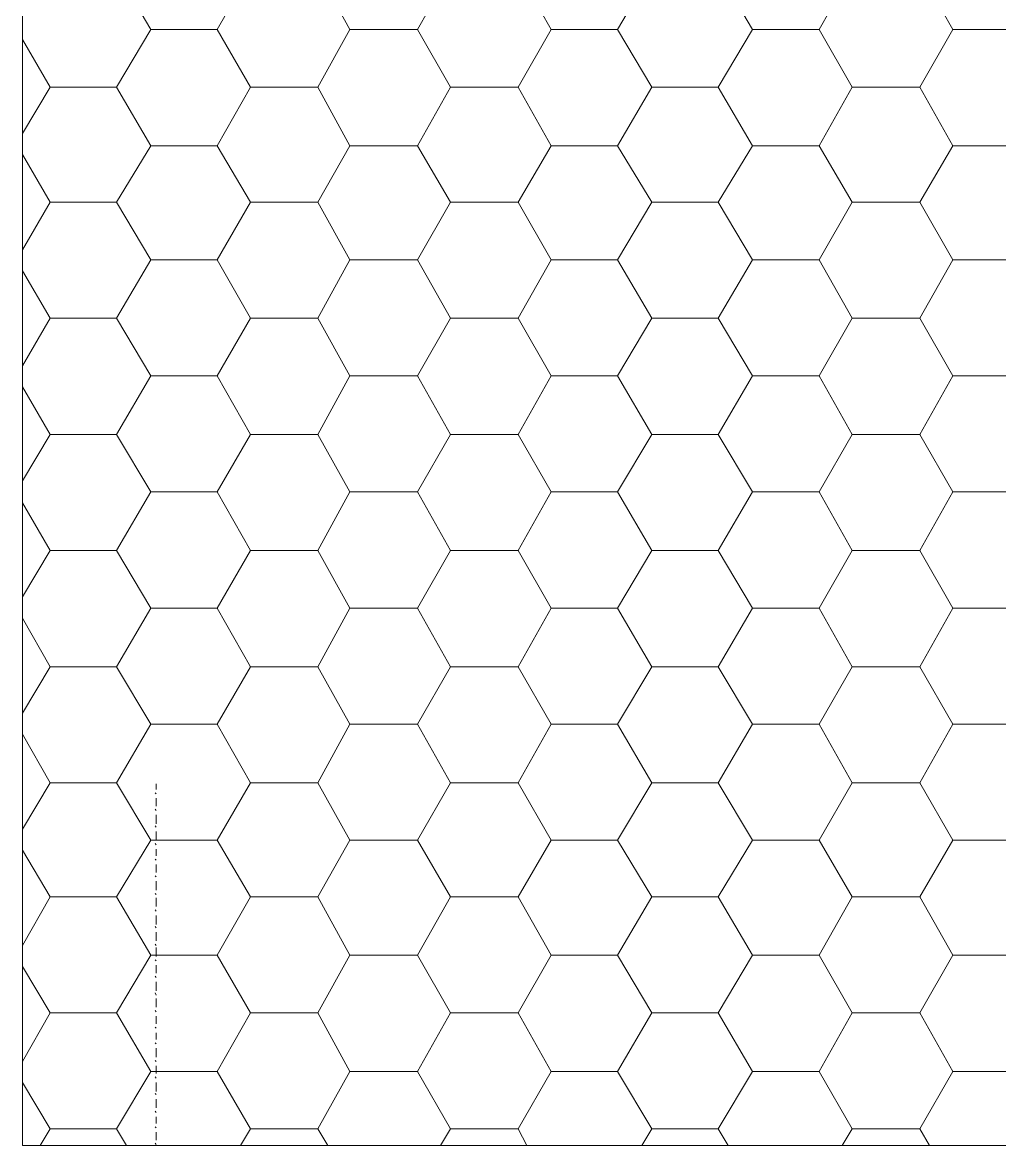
# Model space of a CAD drawing. Header units: millimetres. Extents: x 2928 to 3112, y 1220 to 1280.
# Drawn here: x 3052.473 to 3053.934, y 1268.156 to 1269.836 of the extents above; entities that cross this region are included whole.
import ezdxf

# ---------------------------------------------------------------- set-up
doc = ezdxf.new("R2010")
doc.units = ezdxf.units.MM

msp = doc.modelspace()

# ---------------------------------------------------------------- linework, layer by layer
at = {"color": 7, "linetype": 'Continuous', "lineweight": 5, "true_color": 0x000007}
for points in [[(3058.27562, 1268.15632), (3052.47342, 1268.15632), (3058.27562, 1268.15632), (3058.27562, 1274.95752), (3052.47342, 1274.95752), (3052.47342, 1268.15632)], [(3052.47342, 1268.15632), (3052.47342, 1274.95752), (3052.47342, 1274.95752)]]:
    msp.add_lwpolyline(points, dxfattribs=at)
at = {"color": 9, "linetype": 'Continuous', "lineweight": 13, "true_color": 0xbababa}
for points in [[(3052.66529, 1269.8252), (3052.61401, 1269.91286), (3052.61401, 1269.91286)], [(3052.76453, 1269.8252), (3052.81415, 1269.91286), (3052.81415, 1269.91286)], [(3052.96301, 1269.8252), (3052.91504, 1269.91286), (3052.91504, 1269.91286)], [(3053.0639, 1269.8252), (3053.11352, 1269.91286), (3053.11352, 1269.91286)], [(3053.26403, 1269.8252), (3053.21441, 1269.91286), (3053.21441, 1269.91286)], [(3053.36327, 1269.8252), (3053.41454, 1269.91286), (3053.41454, 1269.91286)], [(3053.56506, 1269.8252), (3053.51378, 1269.91286), (3053.51378, 1269.91286)], [(3053.6643, 1269.8252), (3053.71392, 1269.91286), (3053.71392, 1269.91286)], [(3053.86443, 1269.8252), (3053.81481, 1269.91286), (3053.81481, 1269.91286)], [(3052.61401, 1269.73919), (3052.66529, 1269.8252), (3052.66529, 1269.8252)], [(3052.66529, 1269.8252), (3052.76453, 1269.8252), (3052.76453, 1269.8252)], [(3052.81415, 1269.73919), (3052.76453, 1269.8252), (3052.76453, 1269.8252)], [(3052.91504, 1269.73919), (3052.96301, 1269.8252), (3052.96301, 1269.8252)], [(3052.96301, 1269.8252), (3053.0639, 1269.8252), (3053.0639, 1269.8252)], [(3053.11352, 1269.73919), (3053.0639, 1269.8252), (3053.0639, 1269.8252)], [(3053.21441, 1269.73919), (3053.26403, 1269.8252), (3053.26403, 1269.8252)], [(3053.26403, 1269.8252), (3053.36327, 1269.8252), (3053.36327, 1269.8252)], [(3053.41454, 1269.73919), (3053.36327, 1269.8252), (3053.36327, 1269.8252)], [(3053.51378, 1269.73919), (3053.56506, 1269.8252), (3053.56506, 1269.8252)], [(3053.56506, 1269.8252), (3053.6643, 1269.8252), (3053.6643, 1269.8252)], [(3053.71392, 1269.73919), (3053.6643, 1269.8252), (3053.6643, 1269.8252)], [(3053.81481, 1269.73919), (3053.86443, 1269.8252), (3053.86443, 1269.8252)], [(3053.86443, 1269.8252), (3053.96367, 1269.8252), (3053.96367, 1269.8252)], [(3052.51477, 1269.73919), (3052.47342, 1269.81031), (3052.47342, 1269.81031)], [(3052.47342, 1269.66972), (3052.51477, 1269.73919), (3052.51477, 1269.73919)], [(3052.51477, 1269.73919), (3052.61401, 1269.73919), (3052.61401, 1269.73919)], [(3052.66529, 1269.65153), (3052.61401, 1269.73919), (3052.61401, 1269.73919)], [(3052.76453, 1269.65153), (3052.81415, 1269.73919), (3052.81415, 1269.73919)], [(3052.81415, 1269.73919), (3052.91504, 1269.73919), (3052.91504, 1269.73919)], [(3052.96301, 1269.65153), (3052.91504, 1269.73919), (3052.91504, 1269.73919)], [(3053.0639, 1269.65153), (3053.11352, 1269.73919), (3053.11352, 1269.73919)], [(3053.11352, 1269.73919), (3053.21441, 1269.73919), (3053.21441, 1269.73919)], [(3053.26403, 1269.65153), (3053.21441, 1269.73919), (3053.21441, 1269.73919)], [(3053.36327, 1269.65153), (3053.41454, 1269.73919), (3053.41454, 1269.73919)], [(3053.41454, 1269.73919), (3053.51378, 1269.73919), (3053.51378, 1269.73919)], [(3053.56506, 1269.65153), (3053.51378, 1269.73919), (3053.51378, 1269.73919)], [(3053.6643, 1269.65153), (3053.71392, 1269.73919), (3053.71392, 1269.73919)], [(3053.71392, 1269.73919), (3053.81481, 1269.73919), (3053.81481, 1269.73919)], [(3053.86443, 1269.65153), (3053.81481, 1269.73919), (3053.81481, 1269.73919)], [(3052.61401, 1269.56718), (3052.66529, 1269.65153), (3052.66529, 1269.65153)], [(3052.66529, 1269.65153), (3052.76453, 1269.65153), (3052.76453, 1269.65153)], [(3052.81415, 1269.56718), (3052.76453, 1269.65153), (3052.76453, 1269.65153)], [(3052.91504, 1269.56718), (3052.96301, 1269.65153), (3052.96301, 1269.65153)], [(3052.96301, 1269.65153), (3053.0639, 1269.65153), (3053.0639, 1269.65153)], [(3053.11352, 1269.56718), (3053.0639, 1269.65153), (3053.0639, 1269.65153)], [(3053.21441, 1269.56718), (3053.26403, 1269.65153), (3053.26403, 1269.65153)], [(3053.26403, 1269.65153), (3053.36327, 1269.65153), (3053.36327, 1269.65153)], [(3053.41454, 1269.56718), (3053.36327, 1269.65153), (3053.36327, 1269.65153)], [(3053.51378, 1269.56718), (3053.56506, 1269.65153), (3053.56506, 1269.65153)], [(3053.56506, 1269.65153), (3053.6643, 1269.65153), (3053.6643, 1269.65153)], [(3053.71392, 1269.56718), (3053.6643, 1269.65153), (3053.6643, 1269.65153)], [(3053.81481, 1269.56718), (3053.86443, 1269.65153), (3053.86443, 1269.65153)], [(3053.86443, 1269.65153), (3053.96367, 1269.65153), (3053.96367, 1269.65153)], [(3052.51477, 1269.56718), (3052.47342, 1269.6383), (3052.47342, 1269.6383)], [(3052.47342, 1269.49605), (3052.51477, 1269.56718), (3052.51477, 1269.56718)], [(3052.51477, 1269.56718), (3052.61401, 1269.56718), (3052.61401, 1269.56718)], [(3052.66529, 1269.48117), (3052.61401, 1269.56718), (3052.61401, 1269.56718)], [(3052.76453, 1269.48117), (3052.81415, 1269.56718), (3052.81415, 1269.56718)], [(3052.81415, 1269.56718), (3052.91504, 1269.56718), (3052.91504, 1269.56718)], [(3052.96301, 1269.48117), (3052.91504, 1269.56718), (3052.91504, 1269.56718)], [(3053.0639, 1269.48117), (3053.11352, 1269.56718), (3053.11352, 1269.56718)], [(3053.11352, 1269.56718), (3053.21441, 1269.56718), (3053.21441, 1269.56718)], [(3053.26403, 1269.48117), (3053.21441, 1269.56718), (3053.21441, 1269.56718)], [(3053.36327, 1269.48117), (3053.41454, 1269.56718), (3053.41454, 1269.56718)], [(3053.41454, 1269.56718), (3053.51378, 1269.56718), (3053.51378, 1269.56718)], [(3053.56506, 1269.48117), (3053.51378, 1269.56718), (3053.51378, 1269.56718)], [(3053.6643, 1269.48117), (3053.71392, 1269.56718), (3053.71392, 1269.56718)], [(3053.71392, 1269.56718), (3053.81481, 1269.56718), (3053.81481, 1269.56718)], [(3053.86443, 1269.48117), (3053.81481, 1269.56718), (3053.81481, 1269.56718)], [(3052.61401, 1269.39351), (3052.66529, 1269.48117), (3052.66529, 1269.48117)], [(3052.66529, 1269.48117), (3052.76453, 1269.48117), (3052.76453, 1269.48117)], [(3052.81415, 1269.39351), (3052.76453, 1269.48117), (3052.76453, 1269.48117)], [(3052.91504, 1269.39351), (3052.96301, 1269.48117), (3052.96301, 1269.48117)], [(3052.96301, 1269.48117), (3053.0639, 1269.48117), (3053.0639, 1269.48117)], [(3053.11352, 1269.39351), (3053.0639, 1269.48117), (3053.0639, 1269.48117)], [(3053.21441, 1269.39351), (3053.26403, 1269.48117), (3053.26403, 1269.48117)], [(3053.26403, 1269.48117), (3053.36327, 1269.48117), (3053.36327, 1269.48117)], [(3053.41454, 1269.39351), (3053.36327, 1269.48117), (3053.36327, 1269.48117)], [(3053.51378, 1269.39351), (3053.56506, 1269.48117), (3053.56506, 1269.48117)], [(3053.56506, 1269.48117), (3053.6643, 1269.48117), (3053.6643, 1269.48117)], [(3053.71392, 1269.39351), (3053.6643, 1269.48117), (3053.6643, 1269.48117)], [(3053.81481, 1269.39351), (3053.86443, 1269.48117), (3053.86443, 1269.48117)], [(3053.86443, 1269.48117), (3053.96367, 1269.48117), (3053.96367, 1269.48117)], [(3052.51477, 1269.39351), (3052.47342, 1269.46463), (3052.47342, 1269.46463)], [(3052.47342, 1269.32238), (3052.51477, 1269.39351), (3052.51477, 1269.39351)], [(3052.51477, 1269.39351), (3052.61401, 1269.39351), (3052.61401, 1269.39351)], [(3052.66529, 1269.3075), (3052.61401, 1269.39351), (3052.61401, 1269.39351)], [(3052.76453, 1269.3075), (3052.81415, 1269.39351), (3052.81415, 1269.39351)], [(3052.81415, 1269.39351), (3052.91504, 1269.39351), (3052.91504, 1269.39351)], [(3052.96301, 1269.3075), (3052.91504, 1269.39351), (3052.91504, 1269.39351)], [(3053.0639, 1269.3075), (3053.11352, 1269.39351), (3053.11352, 1269.39351)], [(3053.11352, 1269.39351), (3053.21441, 1269.39351), (3053.21441, 1269.39351)], [(3053.26403, 1269.3075), (3053.21441, 1269.39351), (3053.21441, 1269.39351)], [(3053.36327, 1269.3075), (3053.41454, 1269.39351), (3053.41454, 1269.39351)], [(3053.41454, 1269.39351), (3053.51378, 1269.39351), (3053.51378, 1269.39351)], [(3053.56506, 1269.3075), (3053.51378, 1269.39351), (3053.51378, 1269.39351)], [(3053.6643, 1269.3075), (3053.71392, 1269.39351), (3053.71392, 1269.39351)], [(3053.71392, 1269.39351), (3053.81481, 1269.39351), (3053.81481, 1269.39351)], [(3053.86443, 1269.3075), (3053.81481, 1269.39351), (3053.81481, 1269.39351)], [(3052.61401, 1269.21984), (3052.66529, 1269.3075), (3052.66529, 1269.3075)], [(3052.66529, 1269.3075), (3052.76453, 1269.3075), (3052.76453, 1269.3075)], [(3052.81415, 1269.21984), (3052.76453, 1269.3075), (3052.76453, 1269.3075)], [(3052.91504, 1269.21984), (3052.96301, 1269.3075), (3052.96301, 1269.3075)], [(3052.96301, 1269.3075), (3053.0639, 1269.3075), (3053.0639, 1269.3075)], [(3053.11352, 1269.21984), (3053.0639, 1269.3075), (3053.0639, 1269.3075)], [(3053.21441, 1269.21984), (3053.26403, 1269.3075), (3053.26403, 1269.3075)], [(3053.26403, 1269.3075), (3053.36327, 1269.3075), (3053.36327, 1269.3075)], [(3053.41454, 1269.21984), (3053.36327, 1269.3075), (3053.36327, 1269.3075)], [(3053.51378, 1269.21984), (3053.56506, 1269.3075), (3053.56506, 1269.3075)], [(3053.56506, 1269.3075), (3053.6643, 1269.3075), (3053.6643, 1269.3075)], [(3053.71392, 1269.21984), (3053.6643, 1269.3075), (3053.6643, 1269.3075)], [(3053.81481, 1269.21984), (3053.86443, 1269.3075), (3053.86443, 1269.3075)], [(3053.86443, 1269.3075), (3053.96367, 1269.3075), (3053.96367, 1269.3075)], [(3052.51477, 1269.21984), (3052.47342, 1269.29096), (3052.47342, 1269.29096)], [(3052.47342, 1269.15037), (3052.51477, 1269.21984), (3052.51477, 1269.21984)], [(3052.51477, 1269.21984), (3052.61401, 1269.21984), (3052.61401, 1269.21984)], [(3052.66529, 1269.13383), (3052.61401, 1269.21984), (3052.61401, 1269.21984)], [(3052.76453, 1269.13383), (3052.81415, 1269.21984), (3052.81415, 1269.21984)], [(3052.81415, 1269.21984), (3052.91504, 1269.21984), (3052.91504, 1269.21984)], [(3052.96301, 1269.13383), (3052.91504, 1269.21984), (3052.91504, 1269.21984)], [(3053.0639, 1269.13383), (3053.11352, 1269.21984), (3053.11352, 1269.21984)], [(3053.11352, 1269.21984), (3053.21441, 1269.21984), (3053.21441, 1269.21984)], [(3053.26403, 1269.13383), (3053.21441, 1269.21984), (3053.21441, 1269.21984)], [(3053.36327, 1269.13383), (3053.41454, 1269.21984), (3053.41454, 1269.21984)], [(3053.41454, 1269.21984), (3053.51378, 1269.21984), (3053.51378, 1269.21984)], [(3053.56506, 1269.13383), (3053.51378, 1269.21984), (3053.51378, 1269.21984)], [(3053.6643, 1269.13383), (3053.71392, 1269.21984), (3053.71392, 1269.21984)], [(3053.71392, 1269.21984), (3053.81481, 1269.21984), (3053.81481, 1269.21984)], [(3053.86443, 1269.13383), (3053.81481, 1269.21984), (3053.81481, 1269.21984)], [(3052.61401, 1269.04617), (3052.66529, 1269.13383), (3052.66529, 1269.13383)], [(3052.66529, 1269.13383), (3052.76453, 1269.13383), (3052.76453, 1269.13383)], [(3052.81415, 1269.04617), (3052.76453, 1269.13383), (3052.76453, 1269.13383)], [(3052.91504, 1269.04617), (3052.96301, 1269.13383), (3052.96301, 1269.13383)], [(3052.96301, 1269.13383), (3053.0639, 1269.13383), (3053.0639, 1269.13383)], [(3053.11352, 1269.04617), (3053.0639, 1269.13383), (3053.0639, 1269.13383)], [(3053.21441, 1269.04617), (3053.26403, 1269.13383), (3053.26403, 1269.13383)], [(3053.26403, 1269.13383), (3053.36327, 1269.13383), (3053.36327, 1269.13383)], [(3053.41454, 1269.04617), (3053.36327, 1269.13383), (3053.36327, 1269.13383)], [(3053.51378, 1269.04617), (3053.56506, 1269.13383), (3053.56506, 1269.13383)], [(3053.56506, 1269.13383), (3053.6643, 1269.13383), (3053.6643, 1269.13383)], [(3053.71392, 1269.04617), (3053.6643, 1269.13383), (3053.6643, 1269.13383)], [(3053.81481, 1269.04617), (3053.86443, 1269.13383), (3053.86443, 1269.13383)], [(3053.86443, 1269.13383), (3053.96367, 1269.13383), (3053.96367, 1269.13383)], [(3052.51477, 1269.04617), (3052.47342, 1269.11729), (3052.47342, 1269.11729)], [(3052.47342, 1268.9767), (3052.51477, 1269.04617), (3052.51477, 1269.04617)], [(3052.51477, 1269.04617), (3052.61401, 1269.04617), (3052.61401, 1269.04617)], [(3052.66529, 1268.96016), (3052.61401, 1269.04617), (3052.61401, 1269.04617)], [(3052.76453, 1268.96016), (3052.81415, 1269.04617), (3052.81415, 1269.04617)], [(3052.81415, 1269.04617), (3052.91504, 1269.04617), (3052.91504, 1269.04617)], [(3052.96301, 1268.96016), (3052.91504, 1269.04617), (3052.91504, 1269.04617)], [(3053.0639, 1268.96016), (3053.11352, 1269.04617), (3053.11352, 1269.04617)], [(3053.11352, 1269.04617), (3053.21441, 1269.04617), (3053.21441, 1269.04617)], [(3053.26403, 1268.96016), (3053.21441, 1269.04617), (3053.21441, 1269.04617)], [(3053.36327, 1268.96016), (3053.41454, 1269.04617), (3053.41454, 1269.04617)], [(3053.41454, 1269.04617), (3053.51378, 1269.04617), (3053.51378, 1269.04617)], [(3053.56506, 1268.96016), (3053.51378, 1269.04617), (3053.51378, 1269.04617)], [(3053.6643, 1268.96016), (3053.71392, 1269.04617), (3053.71392, 1269.04617)], [(3053.71392, 1269.04617), (3053.81481, 1269.04617), (3053.81481, 1269.04617)], [(3053.86443, 1268.96016), (3053.81481, 1269.04617), (3053.81481, 1269.04617)], [(3052.61401, 1268.8725), (3052.66529, 1268.96016), (3052.66529, 1268.96016)], [(3052.66529, 1268.96016), (3052.76453, 1268.96016), (3052.76453, 1268.96016)], [(3052.81415, 1268.8725), (3052.76453, 1268.96016), (3052.76453, 1268.96016)], [(3052.91504, 1268.8725), (3052.96301, 1268.96016), (3052.96301, 1268.96016)], [(3052.96301, 1268.96016), (3053.0639, 1268.96016), (3053.0639, 1268.96016)], [(3053.11352, 1268.8725), (3053.0639, 1268.96016), (3053.0639, 1268.96016)], [(3053.21441, 1268.8725), (3053.26403, 1268.96016), (3053.26403, 1268.96016)], [(3053.26403, 1268.96016), (3053.36327, 1268.96016), (3053.36327, 1268.96016)], [(3053.41454, 1268.8725), (3053.36327, 1268.96016), (3053.36327, 1268.96016)], [(3053.51378, 1268.8725), (3053.56506, 1268.96016), (3053.56506, 1268.96016)], [(3053.56506, 1268.96016), (3053.6643, 1268.96016), (3053.6643, 1268.96016)], [(3053.71392, 1268.8725), (3053.6643, 1268.96016), (3053.6643, 1268.96016)], [(3053.81481, 1268.8725), (3053.86443, 1268.96016), (3053.86443, 1268.96016)], [(3053.86443, 1268.96016), (3053.96367, 1268.96016), (3053.96367, 1268.96016)], [(3052.51477, 1268.8725), (3052.47342, 1268.94528), (3052.47342, 1268.94528)], [(3052.47342, 1268.80303), (3052.51477, 1268.8725), (3052.51477, 1268.8725)], [(3052.51477, 1268.8725), (3052.61401, 1268.8725), (3052.61401, 1268.8725)], [(3052.66529, 1268.78649), (3052.61401, 1268.8725), (3052.61401, 1268.8725)], [(3052.76453, 1268.78649), (3052.81415, 1268.8725), (3052.81415, 1268.8725)], [(3052.81415, 1268.8725), (3052.91504, 1268.8725), (3052.91504, 1268.8725)], [(3052.96301, 1268.78649), (3052.91504, 1268.8725), (3052.91504, 1268.8725)], [(3053.0639, 1268.78649), (3053.11352, 1268.8725), (3053.11352, 1268.8725)], [(3053.11352, 1268.8725), (3053.21441, 1268.8725), (3053.21441, 1268.8725)], [(3053.26403, 1268.78649), (3053.21441, 1268.8725), (3053.21441, 1268.8725)], [(3053.36327, 1268.78649), (3053.41454, 1268.8725), (3053.41454, 1268.8725)], [(3053.41454, 1268.8725), (3053.51378, 1268.8725), (3053.51378, 1268.8725)], [(3053.56506, 1268.78649), (3053.51378, 1268.8725), (3053.51378, 1268.8725)], [(3053.6643, 1268.78649), (3053.71392, 1268.8725), (3053.71392, 1268.8725)], [(3053.71392, 1268.8725), (3053.81481, 1268.8725), (3053.81481, 1268.8725)], [(3053.86443, 1268.78649), (3053.81481, 1268.8725), (3053.81481, 1268.8725)], [(3052.61401, 1268.69883), (3052.66529, 1268.78649), (3052.66529, 1268.78649)], [(3052.66529, 1268.78649), (3052.76453, 1268.78649), (3052.76453, 1268.78649)], [(3052.81415, 1268.69883), (3052.76453, 1268.78649), (3052.76453, 1268.78649)], [(3052.91504, 1268.69883), (3052.96301, 1268.78649), (3052.96301, 1268.78649)], [(3052.96301, 1268.78649), (3053.0639, 1268.78649), (3053.0639, 1268.78649)], [(3053.11352, 1268.69883), (3053.0639, 1268.78649), (3053.0639, 1268.78649)], [(3053.21441, 1268.69883), (3053.26403, 1268.78649), (3053.26403, 1268.78649)], [(3053.26403, 1268.78649), (3053.36327, 1268.78649), (3053.36327, 1268.78649)], [(3053.41454, 1268.69883), (3053.36327, 1268.78649), (3053.36327, 1268.78649)], [(3053.51378, 1268.69883), (3053.56506, 1268.78649), (3053.56506, 1268.78649)], [(3053.56506, 1268.78649), (3053.6643, 1268.78649), (3053.6643, 1268.78649)], [(3053.71392, 1268.69883), (3053.6643, 1268.78649), (3053.6643, 1268.78649)], [(3053.81481, 1268.69883), (3053.86443, 1268.78649), (3053.86443, 1268.78649)], [(3053.86443, 1268.78649), (3053.96367, 1268.78649), (3053.96367, 1268.78649)], [(3052.51477, 1268.69883), (3052.47342, 1268.77161), (3052.47342, 1268.77161)], [(3052.47342, 1268.62936), (3052.51477, 1268.69883), (3052.51477, 1268.69883)], [(3052.51477, 1268.69883), (3052.61401, 1268.69883), (3052.61401, 1268.69883)], [(3052.66529, 1268.61282), (3052.61401, 1268.69883), (3052.61401, 1268.69883)], [(3052.76453, 1268.61282), (3052.81415, 1268.69883), (3052.81415, 1268.69883)], [(3052.81415, 1268.69883), (3052.91504, 1268.69883), (3052.91504, 1268.69883)], [(3052.96301, 1268.61282), (3052.91504, 1268.69883), (3052.91504, 1268.69883)], [(3053.0639, 1268.61282), (3053.11352, 1268.69883), (3053.11352, 1268.69883)], [(3053.11352, 1268.69883), (3053.21441, 1268.69883), (3053.21441, 1268.69883)], [(3053.26403, 1268.61282), (3053.21441, 1268.69883), (3053.21441, 1268.69883)], [(3053.36327, 1268.61282), (3053.41454, 1268.69883), (3053.41454, 1268.69883)], [(3053.41454, 1268.69883), (3053.51378, 1268.69883), (3053.51378, 1268.69883)], [(3053.56506, 1268.61282), (3053.51378, 1268.69883), (3053.51378, 1268.69883)], [(3053.6643, 1268.61282), (3053.71392, 1268.69883), (3053.71392, 1268.69883)], [(3053.71392, 1268.69883), (3053.81481, 1268.69883), (3053.81481, 1268.69883)], [(3053.86443, 1268.61282), (3053.81481, 1268.69883), (3053.81481, 1268.69883)], [(3052.61401, 1268.52847), (3052.66529, 1268.61282), (3052.66529, 1268.61282)], [(3052.66529, 1268.61282), (3052.76453, 1268.61282), (3052.76453, 1268.61282)], [(3052.81415, 1268.52847), (3052.76453, 1268.61282), (3052.76453, 1268.61282)], [(3052.91504, 1268.52847), (3052.96301, 1268.61282), (3052.96301, 1268.61282)], [(3052.96301, 1268.61282), (3053.0639, 1268.61282), (3053.0639, 1268.61282)], [(3053.11352, 1268.52847), (3053.0639, 1268.61282), (3053.0639, 1268.61282)], [(3053.21441, 1268.52847), (3053.26403, 1268.61282), (3053.26403, 1268.61282)], [(3053.26403, 1268.61282), (3053.36327, 1268.61282), (3053.36327, 1268.61282)], [(3053.41454, 1268.52847), (3053.36327, 1268.61282), (3053.36327, 1268.61282)], [(3053.51378, 1268.52847), (3053.56506, 1268.61282), (3053.56506, 1268.61282)], [(3053.56506, 1268.61282), (3053.6643, 1268.61282), (3053.6643, 1268.61282)], [(3053.71392, 1268.52847), (3053.6643, 1268.61282), (3053.6643, 1268.61282)], [(3053.81481, 1268.52847), (3053.86443, 1268.61282), (3053.86443, 1268.61282)], [(3053.86443, 1268.61282), (3053.96367, 1268.61282), (3053.96367, 1268.61282)], [(3052.51477, 1268.52847), (3052.47342, 1268.59794), (3052.47342, 1268.59794)], [(3052.47342, 1268.4557), (3052.51477, 1268.52847), (3052.51477, 1268.52847)], [(3052.51477, 1268.52847), (3052.61401, 1268.52847), (3052.61401, 1268.52847)], [(3052.66529, 1268.44081), (3052.61401, 1268.52847), (3052.61401, 1268.52847)], [(3052.76453, 1268.44081), (3052.81415, 1268.52847), (3052.81415, 1268.52847)], [(3052.81415, 1268.52847), (3052.91504, 1268.52847), (3052.91504, 1268.52847)], [(3052.96301, 1268.44081), (3052.91504, 1268.52847), (3052.91504, 1268.52847)], [(3053.0639, 1268.44081), (3053.11352, 1268.52847), (3053.11352, 1268.52847)], [(3053.11352, 1268.52847), (3053.21441, 1268.52847), (3053.21441, 1268.52847)], [(3053.26403, 1268.44081), (3053.21441, 1268.52847), (3053.21441, 1268.52847)], [(3053.36327, 1268.44081), (3053.41454, 1268.52847), (3053.41454, 1268.52847)], [(3053.41454, 1268.52847), (3053.51378, 1268.52847), (3053.51378, 1268.52847)], [(3053.56506, 1268.44081), (3053.51378, 1268.52847), (3053.51378, 1268.52847)], [(3053.6643, 1268.44081), (3053.71392, 1268.52847), (3053.71392, 1268.52847)], [(3053.71392, 1268.52847), (3053.81481, 1268.52847), (3053.81481, 1268.52847)], [(3053.86443, 1268.44081), (3053.81481, 1268.52847), (3053.81481, 1268.52847)], [(3052.61401, 1268.3548), (3052.66529, 1268.44081), (3052.66529, 1268.44081)], [(3052.66529, 1268.44081), (3052.76453, 1268.44081), (3052.76453, 1268.44081)], [(3052.81415, 1268.3548), (3052.76453, 1268.44081), (3052.76453, 1268.44081)], [(3052.91504, 1268.3548), (3052.96301, 1268.44081), (3052.96301, 1268.44081)], [(3052.96301, 1268.44081), (3053.0639, 1268.44081), (3053.0639, 1268.44081)], [(3053.11352, 1268.3548), (3053.0639, 1268.44081), (3053.0639, 1268.44081)], [(3053.21441, 1268.3548), (3053.26403, 1268.44081), (3053.26403, 1268.44081)], [(3053.26403, 1268.44081), (3053.36327, 1268.44081), (3053.36327, 1268.44081)], [(3053.41454, 1268.3548), (3053.36327, 1268.44081), (3053.36327, 1268.44081)], [(3053.51378, 1268.3548), (3053.56506, 1268.44081), (3053.56506, 1268.44081)], [(3053.56506, 1268.44081), (3053.6643, 1268.44081), (3053.6643, 1268.44081)], [(3053.71392, 1268.3548), (3053.6643, 1268.44081), (3053.6643, 1268.44081)], [(3053.81481, 1268.3548), (3053.86443, 1268.44081), (3053.86443, 1268.44081)], [(3053.86443, 1268.44081), (3053.96367, 1268.44081), (3053.96367, 1268.44081)], [(3052.51477, 1268.3548), (3052.47342, 1268.42427), (3052.47342, 1268.42427)], [(3052.47342, 1268.28203), (3052.51477, 1268.3548), (3052.51477, 1268.3548)], [(3052.51477, 1268.3548), (3052.61401, 1268.3548), (3052.61401, 1268.3548)], [(3052.66529, 1268.26714), (3052.61401, 1268.3548), (3052.61401, 1268.3548)], [(3052.76453, 1268.26714), (3052.81415, 1268.3548), (3052.81415, 1268.3548)], [(3052.81415, 1268.3548), (3052.91504, 1268.3548), (3052.91504, 1268.3548)], [(3052.96301, 1268.26714), (3052.91504, 1268.3548), (3052.91504, 1268.3548)], [(3053.0639, 1268.26714), (3053.11352, 1268.3548), (3053.11352, 1268.3548)], [(3053.11352, 1268.3548), (3053.21441, 1268.3548), (3053.21441, 1268.3548)], [(3053.26403, 1268.26714), (3053.21441, 1268.3548), (3053.21441, 1268.3548)], [(3053.36327, 1268.26714), (3053.41454, 1268.3548), (3053.41454, 1268.3548)], [(3053.41454, 1268.3548), (3053.51378, 1268.3548), (3053.51378, 1268.3548)], [(3053.56506, 1268.26714), (3053.51378, 1268.3548), (3053.51378, 1268.3548)], [(3053.6643, 1268.26714), (3053.71392, 1268.3548), (3053.71392, 1268.3548)], [(3053.71392, 1268.3548), (3053.81481, 1268.3548), (3053.81481, 1268.3548)], [(3053.86443, 1268.26714), (3053.81481, 1268.3548), (3053.81481, 1268.3548)], [(3052.61401, 1268.18113), (3052.66529, 1268.26714), (3052.66529, 1268.26714)], [(3052.66529, 1268.26714), (3052.76453, 1268.26714), (3052.76453, 1268.26714)], [(3052.81415, 1268.18113), (3052.76453, 1268.26714), (3052.76453, 1268.26714)], [(3052.91504, 1268.18113), (3052.96301, 1268.26714), (3052.96301, 1268.26714)], [(3052.96301, 1268.26714), (3053.0639, 1268.26714), (3053.0639, 1268.26714)], [(3053.11352, 1268.18113), (3053.0639, 1268.26714), (3053.0639, 1268.26714)], [(3053.21441, 1268.18113), (3053.26403, 1268.26714), (3053.26403, 1268.26714)], [(3053.26403, 1268.26714), (3053.36327, 1268.26714), (3053.36327, 1268.26714)], [(3053.41454, 1268.18113), (3053.36327, 1268.26714), (3053.36327, 1268.26714)], [(3053.51378, 1268.18113), (3053.56506, 1268.26714), (3053.56506, 1268.26714)], [(3053.56506, 1268.26714), (3053.6643, 1268.26714), (3053.6643, 1268.26714)], [(3053.71392, 1268.18113), (3053.6643, 1268.26714), (3053.6643, 1268.26714)], [(3053.81481, 1268.18113), (3053.86443, 1268.26714), (3053.86443, 1268.26714)], [(3053.86443, 1268.26714), (3053.96367, 1268.26714), (3053.96367, 1268.26714)], [(3052.51477, 1268.18113), (3052.47342, 1268.2506), (3052.47342, 1268.2506)], [(3052.49989, 1268.15632), (3052.51477, 1268.18113), (3052.51477, 1268.18113)], [(3052.51477, 1268.18113), (3052.61401, 1268.18113), (3052.61401, 1268.18113)], [(3052.6289, 1268.15632), (3052.61401, 1268.18113), (3052.61401, 1268.18113)], [(3052.79926, 1268.15632), (3052.81415, 1268.18113), (3052.81415, 1268.18113)], [(3052.81415, 1268.18113), (3052.91504, 1268.18113), (3052.91504, 1268.18113)], [(3052.92993, 1268.15632), (3052.91504, 1268.18113), (3052.91504, 1268.18113)], [(3053.09863, 1268.15632), (3053.11352, 1268.18113), (3053.11352, 1268.18113)], [(3053.11352, 1268.18113), (3053.21441, 1268.18113), (3053.21441, 1268.18113)], [(3053.22764, 1268.15632), (3053.21441, 1268.18113), (3053.21441, 1268.18113)], [(3053.39966, 1268.15632), (3053.41454, 1268.18113), (3053.41454, 1268.18113)], [(3053.41454, 1268.18113), (3053.51378, 1268.18113), (3053.51378, 1268.18113)], [(3053.52867, 1268.15632), (3053.51378, 1268.18113), (3053.51378, 1268.18113)], [(3053.69903, 1268.15632), (3053.71392, 1268.18113), (3053.71392, 1268.18113)], [(3053.71392, 1268.18113), (3053.81481, 1268.18113), (3053.81481, 1268.18113)], [(3053.8297, 1268.15632), (3053.81481, 1268.18113), (3053.81481, 1268.18113)]]:
    msp.add_lwpolyline(points, dxfattribs=at)
at = {"color": 252, "linetype": 'Continuous', "lineweight": 13, "true_color": 0x989898}
for points in [[(3052.67356, 1268.68891), (3052.67356, 1268.69718), (3052.67356, 1268.69718)], [(3052.67356, 1268.68229), (3052.6719, 1268.68395), (3052.6719, 1268.68395)], [(3052.67356, 1268.6641), (3052.67356, 1268.67568), (3052.67356, 1268.67568)], [(3052.67356, 1268.65748), (3052.6719, 1268.65914), (3052.6719, 1268.65914)], [(3052.67356, 1268.63763), (3052.67356, 1268.65087), (3052.67356, 1268.65087)], [(3052.67356, 1268.63267), (3052.6719, 1268.63433), (3052.6719, 1268.63433)], [(3052.67356, 1268.61282), (3052.67356, 1268.62606), (3052.67356, 1268.62606)], [(3052.67356, 1268.60621), (3052.6719, 1268.60786), (3052.6719, 1268.60786)], [(3052.67356, 1268.58967), (3052.67356, 1268.59959), (3052.67356, 1268.59959)], [(3052.67356, 1268.58305), (3052.6719, 1268.58471), (3052.6719, 1268.58471)], [(3052.67356, 1268.56486), (3052.67356, 1268.57644), (3052.67356, 1268.57644)], [(3052.67356, 1268.55824), (3052.6719, 1268.5599), (3052.6719, 1268.5599)], [(3052.67356, 1268.53839), (3052.67356, 1268.55163), (3052.67356, 1268.55163)], [(3052.67356, 1268.53178), (3052.6719, 1268.53343), (3052.6719, 1268.53343)], [(3052.67356, 1268.51358), (3052.67356, 1268.52682), (3052.67356, 1268.52682)], [(3052.67356, 1268.50697), (3052.6719, 1268.50862), (3052.6719, 1268.50862)], [(3052.67356, 1268.48712), (3052.67356, 1268.50035), (3052.67356, 1268.50035)], [(3052.67356, 1268.48216), (3052.6719, 1268.48381), (3052.6719, 1268.48381)], [(3052.67356, 1268.46231), (3052.67356, 1268.47554), (3052.67356, 1268.47554)], [(3052.67356, 1268.4557), (3052.6719, 1268.45735), (3052.6719, 1268.45735)], [(3052.67356, 1268.43916), (3052.67356, 1268.45239), (3052.67356, 1268.45239)], [(3052.67356, 1268.43254), (3052.6719, 1268.43419), (3052.6719, 1268.43419)], [(3052.67356, 1268.41435), (3052.67356, 1268.42592), (3052.67356, 1268.42592)], [(3052.67356, 1268.40773), (3052.6719, 1268.40938), (3052.6719, 1268.40938)], [(3052.67356, 1268.38788), (3052.67356, 1268.40111), (3052.67356, 1268.40111)], [(3052.67356, 1268.38127), (3052.6719, 1268.38457), (3052.6719, 1268.38457)], [(3052.67356, 1268.36307), (3052.67356, 1268.3763), (3052.67356, 1268.3763)], [(3052.67356, 1268.35646), (3052.6719, 1268.35811), (3052.6719, 1268.35811)], [(3052.67356, 1268.33826), (3052.67356, 1268.34984), (3052.67356, 1268.34984)], [(3052.67356, 1268.33165), (3052.6719, 1268.3333), (3052.6719, 1268.3333)], [(3052.67356, 1268.31511), (3052.67356, 1268.32503), (3052.67356, 1268.32503)], [(3052.67356, 1268.30849), (3052.6719, 1268.31014), (3052.6719, 1268.31014)], [(3052.67356, 1268.28864), (3052.67356, 1268.30187), (3052.67356, 1268.30187)], [(3052.67356, 1268.28203), (3052.6719, 1268.28368), (3052.6719, 1268.28368)], [(3052.67356, 1268.26383), (3052.67356, 1268.27541), (3052.67356, 1268.27541)], [(3052.67356, 1268.25722), (3052.6719, 1268.25887), (3052.6719, 1268.25887)], [(3052.67356, 1268.23737), (3052.67356, 1268.2506), (3052.67356, 1268.2506)], [(3052.67356, 1268.23241), (3052.6719, 1268.23406), (3052.6719, 1268.23406)], [(3052.67356, 1268.21256), (3052.67356, 1268.22579), (3052.67356, 1268.22579)], [(3052.67356, 1268.20594), (3052.6719, 1268.2076), (3052.6719, 1268.2076)], [(3052.67356, 1268.18279), (3052.6719, 1268.18444), (3052.6719, 1268.18444)], [(3052.67356, 1268.1894), (3052.67356, 1268.19933), (3052.67356, 1268.19933)], [(3052.67356, 1268.16459), (3052.67356, 1268.17617), (3052.67356, 1268.17617)], [(3052.67356, 1268.15798), (3052.6719, 1268.15963), (3052.6719, 1268.15963)]]:
    msp.add_lwpolyline(points, dxfattribs=at)

doc.saveas('drawing.dxf')
